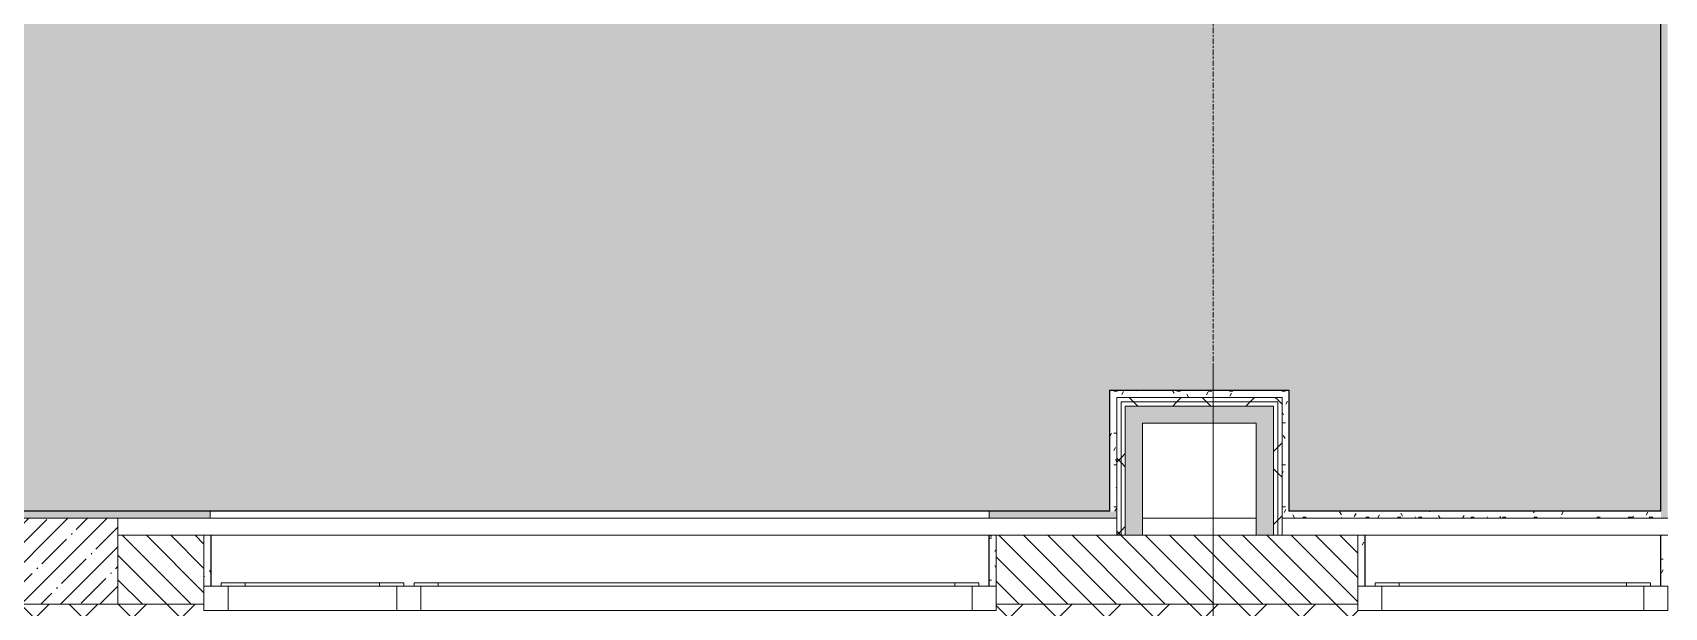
# Model space of a CAD drawing. Header units: millimetres. Extents: x 81610 to 276841, y -8553 to 29000.
# Drawn here: x 102383 to 107120, y -109 to 1559 of the extents above; entities that cross this region are included whole.
import ezdxf

# ---------------------------------------------------------------- set-up
doc = ezdxf.new("R2010")
doc.units = ezdxf.units.MM
doc.linetypes.add('Осевая', pattern=[31.75, 6.35, -4.7625, 15.875, -4.7625])
for name, color, linetype, lineweight, true_color in [('A-CLNG-1', 7, 'Continuous', 9, 0xeaeaea), ('A-WALL-1', 7, 'Continuous', 9, 0x3c3c3c), ('A-WALL-FNSH-1', 7, 'Continuous', 9, 0x3c3c3c), ('I-WALL-1', 7, 'Continuous', 9, 0x535353), ('S-COLS-1', 9, 'Continuous', 9, 0x808080), ('S-COLS-2', 7, 'Continuous', 9, 0x3c3c3c)]:
    doc.layers.add(name, color=color, linetype=linetype, lineweight=lineweight, true_color=true_color)
doc.layers.add('A-CLNG-PATT-1', color=7, linetype='Continuous', lineweight=9, transparency=1)
for name, color, linetype, lineweight in [('A-GLAZ', 7, 'Continuous', 9), ('A-GLAZ-1', 7, 'Continuous', 13), ('A-WALL', 7, 'Continuous', 9), ('I-WALL', 7, 'Continuous', 9), ('S-COLS', 7, 'Continuous', 9), ('Оси', 7, 'Continuous', 9), ('Оси-2', 7, 'Осевая', 9)]:
    doc.layers.add(name, color=color, linetype=linetype, lineweight=lineweight)
pattern_1 = [(0, (0, 0), (121.92, 30.48), [10.058, -81.382, 10.058, -81.382, -487.68]), (0, (0, 0), (121.92, 30.48), [-182.88, 10.058, -172.822, 10.058, -81.382, -213.36]), (0, (0, 0), (121.92, 30.48), [-457.2, 10.058, -50.902, 10.058, -142.342]), (120, (45.72, 15.24), (-87.356454, 90.345817), [10.058, -81.382, 10.058, -81.382, -487.68]), (120, (45.72, 15.24), (-87.356454, 90.345817), [-182.88, 10.058, -172.822, 10.058, -81.382, -213.36]), (120, (45.72, 15.24), (-87.356454, 90.345817), [-457.2, 10.058, -50.902, 10.058, -142.342]), (240, (60.96, 76.2), (-34.563546, -120.825817), [10.058, -81.382, 10.058, -81.382, -487.68]), (240, (60.96, 76.2), (-34.563546, -120.825817), [-182.88, 10.058, -172.822, 10.058, -81.382, -213.36]), (240, (60.96, 76.2), (-34.563546, -120.825817), [-457.2, 10.058, -50.902, 10.058, -142.342])]
pattern_2 = [(45, (0, 0), (-106.06602, 106.06602), []), (135, (0, 0), (-106.06602, -106.06602), [])]

# ---------------------------------------------------------------- blocks, each defined once
blk = doc.blocks.new('120_Окно_СКБ_2Ст_Фрамуга сверху - 120_Окно_СКБ_2Ст_2300х2500_h_ ДОО-19727959-Сводный план потолков 1 этажа в осях 23-33')
at = {"layer": 'A-GLAZ'}
for p, q in [((1150, -57), (-1150, -57)), ((-1080, -57), (1080, -57)), ((-1150, -127), (1150, -127)), ((-1080, -127), (1080, -127))]:
    blk.add_line(p, q, dxfattribs=at)
at = {"layer": 'A-GLAZ-1'}
for p, q in [((-1150, -127), (-1150, -57)), ((-1150, -57), (-1080, -57)), ((-1080, -57), (-1080, -127)), ((520, -127), (520, -57)), ((520, -57), (590, -57)), ((590, -57), (590, -127)), ((1080, -127), (1080, -57)), ((1080, -57), (1150, -57)), ((1150, -57), (1150, -127)), ((-1080, -127), (-1150, -127)), ((-1100, -127), (-1100, -137)), ((-1100, -137), (540, -137)), ((540, -137), (-1100, -137)), ((-1030, -137), (-1030, -127)), ((470, -137), (470, -127)), ((590, -127), (520, -127)), ((540, -137), (540, -127)), ((570, -127), (570, -137)), ((570, -137), (1100, -137)), ((1100, -137), (570, -137)), ((640, -137), (640, -127)), ((1030, -137), (1030, -127)), ((1150, -127), (1080, -127)), ((1100, -137), (1100, -127))]:
    blk.add_line(p, q, dxfattribs=at)
blk = doc.blocks.new('BSC_Колонна _Прямоугольная - 250х900-V2-Сводный план потолков 1 этажа в осях 23-33')
at = {"layer": 'S-COLS-1'}
h = blk.add_hatch(dxfattribs=at)
h.set_pattern_fill('FP_15', color=256, style=0, pattern_type=2)
h.set_pattern_definition([(45, (-102180, -25), (-57.024626, 57.024626), []), (45, (-102122.975, -25), (-57.024626, 57.024626), [100.806, -20.161, 3.353, -16.808])])
h.paths.add_polyline_path([(-148.3, -125), (450, -125), (450, 125), (-450, 125), (-450, -125)])
at = {"layer": 'S-COLS-2'}
for p, q in [((-450, 125), (450, 125)), ((-450, -125), (-450, 125)), ((450, 125), (450, -125)), ((450, -125), (-450, -125))]:
    blk.add_line(p, q, dxfattribs=at)
blk = doc.blocks.new('120_Окно_СКБ_1Ст - 120_Окно_СКБ_1Ст 900х2500_h_ с форточкой-22876038-Сводный план потолков 1 этажа в осях 23-33')
at = {"layer": 'A-GLAZ'}
for p, q in [((450, -57), (-450, -57)), ((-450, -127), (450, -127))]:
    blk.add_line(p, q, dxfattribs=at)
at = {"layer": 'A-GLAZ-1'}
for p, q in [((-450, -127), (-450, -57)), ((-450, -57), (-380, -57)), ((-380, -57), (-380, -127)), ((380, -127), (380, -57)), ((380, -57), (450, -57)), ((450, -57), (450, -127)), ((-380, -127), (-450, -127)), ((-400, -127), (-400, -137)), ((-400, -137), (400, -137)), ((400, -137), (-400, -137)), ((-330, -137), (-330, -127)), ((330, -137), (330, -127)), ((450, -127), (380, -127)), ((400, -137), (400, -127))]:
    blk.add_line(p, q, dxfattribs=at)

msp = doc.modelspace()

# ---------------------------------------------------------------- hatches: boundary and pattern name
at = {"layer": 'A-CLNG-PATT-1'}
h = msp.add_hatch(color=256, dxfattribs=at)
h.paths.add_polyline_path([(101883, 170), (105510, 170), (105510, 520), (106030, 520), (106030, 170), (107110, 170), (107110, 10380), (101630, 10379), (101630, 520), (101871, 520), (101871, 170)])
h.paths.add_polyline_path([(92604.6, 170), (97058.1, 170), (97058.1, 520), (98150, 520), (98150, 170), (101550, 171), (101550, 521), (101570, 521), (101569, 5160), (94190, 5160), (94189, 6600), (92050, 6599), (92050, 525), (92446, 525), (92446, 170)])
h.paths.add_polyline_path([(100860, 5139), (100860, 5159), (100960, 5159), (100960, 5139)])
h.paths.add_polyline_path([(100235, 5139), (100135, 5139), (100135, 5159), (100235, 5159)])
at = {"layer": 'A-WALL'}
h = msp.add_hatch(dxfattribs=at)
h.set_pattern_fill('FP_1', color=256, style=0, pattern_type=2)
h.set_pattern_definition([(135, (0, 0), (-35.35534, -35.35534), [])])
h.paths.add_polyline_path([(123730, -100), (123730, 100), (123530, 100), (123530, -100)])
h.paths.add_polyline_path([(121130, -100), (121230, -100), (121230, 100), (121130, 100), (121130, -48)])
h.paths.add_polyline_path([(118830, -100), (119330, -100), (119330, 100), (118830, 100)])
h.paths.add_polyline_path([(117030, -100), (117030, 100), (115980, 100), (115980, -100), (116845.8, -100)])
h.paths.add_polyline_path([(113478.9, -100), (113680, -100), (113680, 100), (113430, 100), (113430, -100)])
h.paths.add_polyline_path([(111630, -100), (111630, 100), (110730, 100), (110730, -100), (111458.8, -100)])
h.paths.add_polyline_path([(109655, -100), (109830, -100), (109830, 100), (109480, 100), (109480, -100)])
h.paths.add_polyline_path([(106071.9, -100), (106230, -100), (106230, 100), (105180, 100), (105180, -100), (105398.5, -100)])
h.paths.add_polyline_path([(102630, -100), (102880, -100), (102880, 100), (102630, 100), (102630, -48)])
h.paths.add_polyline_path([(101730, -100), (101730, 100), (100830, 100), (100830, -100), (101358.3, -100)])
h.paths.add_polyline_path([(98105, -100), (98105, 100), (97105, 100), (97105, -100), (97991.5, -100)])
h.paths.add_polyline_path([(94780, -100), (94780, 100), (94530, 100), (94530, -100)])
h.paths.add_polyline_path([(92730, -100), (92730, 100), (91930, 100), (91930, -100), (92604.6, -100)])
h = msp.add_hatch(dxfattribs=at)
h.set_pattern_fill('FP_5', color=256, style=0, pattern_type=2)
h.set_pattern_definition([(45, (0, 0), (-70.71068, 70.71068), []), (135, (0, 0), (-70.71068, -70.71068), [])])
h.paths.add_polyline_path([(124926.2, -250), (125080, -250), (125080, -100), (123530, -100), (123530, -250)])
h.paths.add_polyline_path([(121230, -250), (121230, -100), (120230, -100), (120230, -250), (120886, -250)])
h.paths.add_polyline_path([(118192.5, -250), (119330, -250), (119330, -100), (117930, -100), (117930, -250)])
h.paths.add_polyline_path([(116845.8, -250), (117030, -250), (117030, -100), (115980, -100), (115980, -250)])
h.paths.add_polyline_path([(112805.6, -250), (113680, -250), (113680, -100), (112530, -100), (112530, -250)])
h.paths.add_polyline_path([(109830, -250), (109830, -100), (109480, -100), (109480, -250)])
h.paths.add_polyline_path([(110730, -250), (111630, -250), (111630, -100), (110730, -100), (110730, -118)])
h.paths.add_polyline_path([(107130, -250), (108030, -250), (108030, -100), (107130, -100), (107130, -118)])
h.paths.add_polyline_path([(105180, -250), (106230, -250), (106230, -100), (105180, -100), (105180, -214.9)])
h.paths.add_polyline_path([(102880, -250), (102880, -100), (100830, -100), (100830, -250), (102630, -250)])
h.paths.add_polyline_path([(99030, -250), (99930, -250), (99930, -100), (99030, -100), (99030, -214.9)])
h.paths.add_polyline_path([(98130, -250), (98130, -100), (97080, -100), (97080, -250), (97991.5, -250)])
h.paths.add_polyline_path([(93951.3, -250), (94780, -250), (94780, -100), (93630, -100), (93630, -250)])
h.paths.add_polyline_path([(92604.6, -250), (92730, -250), (92730, -100), (91930, -100), (91930, -250)])
h.paths.add_polyline_path([(91030, -250), (91030, -100), (89210, -100), (89210, -250), (89911.1, -250)])
at = {"layer": 'I-WALL'}
h = msp.add_hatch(dxfattribs=at)
h.set_pattern_fill('FP_31', color=256, style=0, pattern_type=2)
h.set_pattern_definition(pattern_1)
h.paths.add_polyline_path([(107110, 150), (107130, 150), (107130, 10380), (107110, 10380), (107110, 170)])
h = msp.add_hatch(dxfattribs=at)
h.set_pattern_fill('FP_31', color=256, style=0, pattern_type=2)
h.set_pattern_definition(pattern_1)
h.paths.add_polyline_path([(105530, 170), (105530, 520), (105510, 520), (105510, 170)])
h = msp.add_hatch(dxfattribs=at)
h.set_pattern_fill('FP_31', color=256, style=0, pattern_type=2)
h.set_pattern_definition(pattern_1)
h.paths.add_polyline_path([(106030, 500), (106030, 520), (105530, 520), (105530, 500), (106010, 500)])
h = msp.add_hatch(dxfattribs=at)
h.set_pattern_fill('FP_41', color=256, style=0, pattern_type=2)
h.set_pattern_definition(pattern_2)
h.paths.add_polyline_path([(105985, 487.5), (105997.5, 487.5), (105997.5, 500), (105530, 500), (105530, 487.5), (105935, 487.5)])
h = msp.add_hatch(dxfattribs=at)
h.set_pattern_fill('FP_41', color=256, style=0, pattern_type=2)
h.set_pattern_definition(pattern_2)
h.paths.add_polyline_path([(105530, 100), (105542.5, 100), (105542.5, 487.5), (105530, 487.5), (105530, 150)])
h = msp.add_hatch(dxfattribs=at)
h.set_pattern_fill('FP_41', color=256, style=0, pattern_type=2)
h.set_pattern_definition(pattern_2)
h.paths.add_polyline_path([(105935, 475), (105985, 475), (105985, 487.5), (105542.5, 487.5), (105542.5, 475), (105735.2, 475)])
h = msp.add_hatch(dxfattribs=at)
h.set_pattern_fill('FP_41', color=256, style=0, pattern_type=2)
h.set_pattern_definition(pattern_2)
h.paths.add_polyline_path([(105542.5, 100), (105555, 100), (105555, 475), (105542.5, 475), (105542.5, 249.4)])
for points in [[(105555, 425), (105935, 425), (105935, 475), (105555, 475)], [(105935, 100), (105985, 100), (105985, 475), (105935, 475), (105935, 249.4)], [(105605, 100), (105605, 425), (105555, 425), (105555, 100)]]:
    msp.add_hatch(color=256, dxfattribs=at).paths.add_polyline_path(points)
h = msp.add_hatch(dxfattribs=at)
h.set_pattern_fill('FP_41', color=256, style=0, pattern_type=2)
h.set_pattern_definition(pattern_2)
h.paths.add_polyline_path([(105985, 100), (105997.5, 100), (105997.5, 487.5), (105985, 487.5), (105985, 249.4)])
h = msp.add_hatch(dxfattribs=at)
h.set_pattern_fill('FP_41', color=256, style=0, pattern_type=2)
h.set_pattern_definition(pattern_2)
h.paths.add_polyline_path([(105997.5, 100), (106010, 100), (106010, 500), (105997.5, 500), (105997.5, 249.4)])
h = msp.add_hatch(dxfattribs=at)
h.set_pattern_fill('FP_31', color=256, style=0, pattern_type=2)
h.set_pattern_definition(pattern_1)
h.paths.add_polyline_path([(106010, 150), (106030, 150), (106030, 500), (106010, 500), (106010, 249.4)])
h = msp.add_hatch(dxfattribs=at)
h.set_pattern_fill('FP_31', color=256, style=0, pattern_type=2)
h.set_pattern_definition(pattern_1)
h.paths.add_polyline_path([(105530, 150), (105530, 170), (105160, 170), (105160, 150), (105398.5, 150)])
h.paths.add_polyline_path([(102898.3, 150), (102898.3, 170), (101870, 170), (101870, 150), (102630, 150)])
h = msp.add_hatch(dxfattribs=at)
h.set_pattern_fill('FP_31', color=256, style=0, pattern_type=2)
h.set_pattern_definition(pattern_1)
h.paths.add_polyline_path([(107110, 150), (107110, 170), (106030, 170), (106030, 150), (106071.9, 150)])
h = msp.add_hatch(dxfattribs=at)
h.set_pattern_fill('FP_31', color=256, style=0, pattern_type=2)
h.set_pattern_definition(pattern_1)
h.paths.add_polyline_path([(102880, -48), (102900, -48), (102900, 100), (102880, 100)])
h = msp.add_hatch(dxfattribs=at)
h.set_pattern_fill('FP_31', color=256, style=0, pattern_type=2)
h.set_pattern_definition(pattern_1)
h.paths.add_polyline_path([(105160, -48), (105180, -48), (105180, 100), (105160, 100)])
h = msp.add_hatch(dxfattribs=at)
h.set_pattern_fill('FP_31', color=256, style=0, pattern_type=2)
h.set_pattern_definition(pattern_1)
h.paths.add_polyline_path([(106230, -48), (106250, -48), (106250, 100), (106230, 100)])
h = msp.add_hatch(dxfattribs=at)
h.set_pattern_fill('FP_31', color=256, style=0, pattern_type=2)
h.set_pattern_definition(pattern_1)
h.paths.add_polyline_path([(107110, -48), (107130, -48), (107130, 100), (107110, 100)])

# ---------------------------------------------------------------- linework, layer by layer
at = {"layer": 'A-CLNG-1'}
for p, q in [((107110, 170), (107110, 10380)), ((105510, 520), (106030, 520)), ((102880, 170), (102898.3, 170)), ((106230, 170), (107110, 170)), ((105159, 100), (102901, 100)), ((102901, 100), (102901, -48)), ((105159, -48), (105159, 100)), ((106250.2, 100), (106250.2, -48)), ((107109, 100), (106250.5, 100)), ((106250.5, 100), (106250.5, -48)), ((107108.7, -48), (107108.7, 100)), ((107109, -48), (107109, 100))]:
    msp.add_line(p, q, dxfattribs=at)
at = {"layer": 'A-WALL'}
for p, q in [((105530, 500), (105530, 100)), ((105997.5, 487.5), (105542.5, 487.5)), ((105542.5, 487.5), (105542.5, 100)), ((105985, 475), (105555, 475)), ((105555, 475), (105555, 100)), ((105985, 100), (105985, 475)), ((105997.5, 100), (105997.5, 487.5)), ((101870, 170), (102880, 170)), ((102880, -100), (102630, -100)), ((102630, -100), (102880, -100)), ((106230, -100), (105180, -100)), ((105180, -100), (106230, -100))]:
    msp.add_line(p, q, dxfattribs=at)
at = {"layer": 'A-WALL-1'}
for p, q in [((105510, 170), (105510, 520)), ((105530, 500), (106010, 500)), ((106010, 100), (106010, 500)), ((105935, 425), (105605, 425)), ((105605, 425), (105605, 100)), ((105935, 100), (105935, 425)), ((102898.3, 150), (102630, 150)), ((102898.3, 170), (102898.3, 150)), ((105160, 150), (105160, 170)), ((105160, 170), (105510, 170)), ((105530, 150), (105160, 150)), ((107130, 150), (106010, 150)), ((106030, 170), (106030, 170)), ((106230, 170), (107110, 170)), ((107110, 170), (107110, 170)), ((102630, 100), (102880, 100)), ((102880, -48), (102880, 100)), ((102880, 100), (102900, 100)), ((102900, 100), (102900, -48)), ((105160, -48), (105160, 100)), ((105160, 100), (105180, 100)), ((105180, 100), (105180, 100)), ((105180, 100), (106230, 100)), ((105180, 100), (105180, -48)), ((106230, -48), (106230, 100)), ((106230, 100), (106250, 100)), ((106250, 100), (106250, -48)), ((107110, -48), (107110, 100)), ((107110, 100), (107130, 100))]:
    msp.add_line(p, q, dxfattribs=at)
at = {"layer": 'A-WALL-FNSH-1'}
for p, q in [((107109, 1514.8), (107109, 2683.9)), ((107110, 1514.8), (107109, 1514.8)), ((107109, 1058.8), (107109, 1513)), ((107109, 1513), (107110, 1513)), ((107109, 1475.4), (107110, 1475.4)), ((107110, 1473.2), (107109, 1473.2)), ((107109, 1194.1), (107110, 1194.1)), ((107110, 1192.1), (107109, 1192.1)), ((107110, 1058.8), (107109, 1058.8)), ((107109, 1056.8), (107110, 1056.8)), ((107109, 767.3), (107109, 1056.8)), ((107109, 904.3), (107110, 904.3)), ((107110, 901.7), (107109, 901.7)), ((105509, 521), (106031, 521)), ((105509, 171), (105509, 521)), ((106030, 170), (106030, 520)), ((106031, 521), (106031, 171)), ((101871, 171), (102880, 171)), ((102880, 171), (102880, 170)), ((105180, 170), (105180, 171)), ((105180, 171), (105509, 171)), ((106230, 170), (106030, 170)), ((106031, 171), (106230, 171)), ((106230, 171), (106230, 170)), ((102900, 100), (102901, 100)), ((102901, 100), (102901, 100)), ((105159, 100), (105159, 100)), ((105159, 100), (105160, 100)), ((106250, 100), (106251, 100)), ((106251, 100), (106251, -48)), ((107109, 100), (107109, 100)), ((107109, 100), (107110, 100))]:
    msp.add_line(p, q, dxfattribs=at)
at = {"layer": 'I-WALL-1'}
for p, q in [((107109, 1503), (107110, 1503)), ((107109, 1501), (107110, 1501)), ((107109, 1489.1), (107110, 1489.1)), ((107110, 1464.2), (107109, 1464.2)), ((107109, 1463), (107109, 1462.1)), ((107109, 1462.1), (107110, 1462.1)), ((107109, 1388.5), (107110, 1388.5)), ((107110, 1379.2), (107109, 1379.2)), ((107110, 1260.5), (107109, 1260.5)), ((107109, 1236.3), (107110, 1236.3)), ((107110, 1235.9), (107109, 1235.9)), ((107110, 1202), (107109, 1202)), ((107109, 1194), (107110, 1194)), ((107110, 1185.1), (107109, 1185.1)), ((107110, 1160.5), (107109, 1160.5)), ((107110, 1146), (107109, 1146)), ((107109, 1141.1), (107110, 1141.1)), ((107110, 1136), (107109, 1136)), ((107110, 1119), (107109, 1119)), ((107110, 1085.2), (107109, 1085.2)), ((107109, 1064.1), (107110, 1064.1)), ((107110, 1063.8), (107109, 1063.8)), ((107109, 1061.7), (107110, 1061.7)), ((107110, 1060.5), (107109, 1060.5)), ((107110, 1058.8), (107109, 1058.8)), ((107110, 1002.8), (107109, 1002.8)), ((107109, 900.3), (107110, 900.3)), ((107109, 767.3), (107110, 767.3)), ((107109, 767.3), (107109, 171)), ((107109, 583.7), (107110, 583.7)), ((107109, 496.6), (107110, 496.6)), ((107109, 493.6), (107110, 493.6)), ((107109, 341.9), (107110, 341.9)), ((107109, 208.8), (107110, 208.8)), ((105180, 171), (102880, 171)), ((102898.3, 170), (105160, 170)), ((105160, 150), (102898.3, 150)), ((102898.3, 150), (105160, 150)), ((105935, 150), (105605, 150)), ((107110, 171), (106230, 171))]:
    msp.add_line(p, q, dxfattribs=at)
for points, knots in [([(107109, 2520.3), (107109, 2505.3), (107109, 2419.6), (107109, 2319.5), (107109, 2200), (107109, 2100.3), (107109, 1980), (107109, 1866), (107109, 1769.6), (107109, 1720.1), (107109, 1651.4), (107109, 1625.4), (107109, 1511), (107109, 1401.4), (107109, 1309.5), (107109, 1220.2), (107109, 1141.1)], [-6.162598, -6.162598, -6.162598, -6.162598, -5.841242, -5.357175, -4.854531, -4.328045, -3.769658, -3.226041, -2.809625, -2.543125, -2.383007, -2.074788, -1.618504, -1.029005, -0.480368, 0, 0, 0, 0]), ([(107109, 1194), (107109, 1276.7), (107109, 1348.4), (107109, 1416.5), (107109, 1517.5), (107109, 1602.7), (107109, 1691.2), (107109, 1741.8), (107109, 1787), (107109, 1853.5), (107109, 1904.5), (107109, 1993.2), (107109, 2103.1), (107109, 2230.4), (107109, 2336.8)], [-3.148159, -3.148159, -3.148159, -3.148159, -2.909165, -2.649209, -2.353816, -2.041529, -1.777741, -1.583235, -1.38353, -1.183403, -0.943863, -0.682808, -0.35743, 0, 0, 0, 0]), ([(107109, 1956.6), (107109, 1919.4), (107109, 1837.7), (107109, 1738.8), (107109, 1609), (107109, 1536.5), (107109, 1461.4), (107109, 1416.8), (107109, 1388.5)], [-1.681438, -1.681438, -1.681438, -1.681438, -1.382465, -1.044268, -0.747927, -0.469058, -0.228355, 0, 0, 0, 0]), ([(107109, 1503), (107109, 1495), (107109, 1489.9), (107109, 1484.1), (107109, 1478.5), (107109, 1475.5), (107109, 1475.4)], [-1.5700987, -1.5700987, -1.5700987, -1.5700987, -1.5411593, -1.5017544, -1.446541, -1.444537, -1.444537, -1.444537, -1.444537]), ([(107109, 1473.2), (107109, 1473.4), (107109, 1476.5), (107109, 1482.1), (107109, 1487.9), (107109, 1493), (107109, 1501)], [-0.1266784, -0.1266784, -0.1266784, -0.1266784, -0.1235577, -0.0683443, -0.0289394, 0, 0, 0, 0]), ([(107109, 1465.1), (107109, 1477.3), (107109, 1483.9), (107109, 1488), (107109, 1489.7), (107109, 1487.6), (107109, 1487.6), (107109, 1472.4), (107109, 1446.7), (107109, 1405.7), (107109, 1384.7), (107109, 1378), (107109, 1380.6), (107109, 1385.5), (107109, 1393.5), (107109, 1399.9), (107109, 1408.3), (107109, 1417.1), (107109, 1427.3), (107109, 1436.2), (107109, 1445.4), (107109, 1451.1), (107109, 1456.2), (107109, 1464.2)], [-1.570099, -1.570099, -1.570099, -1.570099, -1.484014, -1.384661, -1.281093, -1.204155, -1.118982, -1.03556, -0.917496, -0.818994, -0.737085, -0.673164, -0.614845, -0.542352, -0.465296, -0.386325, -0.312703, -0.250979, -0.187375, -0.123558, -0.068344, -0.028939, 0, 0, 0, 0]), ([(107109, 1462.1), (107109, 1454.1), (107109, 1449), (107109, 1443.3), (107109, 1434.1), (107109, 1425.2), (107109, 1415), (107109, 1406.2), (107109, 1397.8), (107109, 1391.4), (107109, 1383.5), (107109, 1378.5), (107109, 1375.9), (107109, 1382.6), (107109, 1403.6), (107109, 1444.7), (107109, 1470.3), (107109, 1485.5), (107109, 1485.5), (107109, 1487.6), (107109, 1485.9), (107109, 1481.8), (107109, 1475.2), (107109, 1463)], [-1.570099, -1.570099, -1.570099, -1.570099, -1.541159, -1.501754, -1.446541, -1.382724, -1.319119, -1.257396, -1.183774, -1.104802, -1.027747, -0.955254, -0.896935, -0.833013, -0.751105, -0.652602, -0.534539, -0.451116, -0.365944, -0.289006, -0.185438, -0.086085, 0, 0, 0, 0]), ([(107109, 1388.5), (107109, 1360.5), (107109, 1315.5), (107109, 1248.3), (107109, 1181), (107109, 1106.3), (107109, 1075.7), (107109, 1056.8), (107109, 1064.1)], [-1.109306, -1.109306, -1.109306, -1.109306, -0.970631, -0.798191, -0.584898, -0.377168, -0.16528, 0, 0, 0, 0]), ([(107109, 1063.8), (107109, 1112.6), (107109, 1167.1), (107109, 1202.7), (107109, 1219.5), (107109, 1236.3), (107109, 1236.3), (107109, 1236.3), (107109, 1207.7), (107109, 1194.1)], [-1.186443, -1.186443, -1.186443, -1.186443, -0.947492, -0.780382, -0.678185, -0.583884, -0.43854, -0.215745, -0.080446, -0.080446, -0.080446, -0.080446]), ([(107109, 1192.1), (107109, 1205.6), (107109, 1234.2), (107109, 1234.2), (107109, 1234.2), (107109, 1217.4), (107109, 1200.6), (107109, 1165), (107109, 1110.5), (107109, 1061.7)], [-1.105998, -1.105998, -1.105998, -1.105998, -0.970698, -0.747904, -0.602559, -0.508259, -0.406061, -0.238952, 0, 0, 0, 0]), ([(107109, 1141.1), (107109, 1013.9), (107109, 900.7), (107109, 783.8), (107109, 690.2), (107109, 639.9), (107109, 554.2), (107109, 458.2), (107109, 381.9), (107109, 365.6), (107109, 302.2), (107109, 240.1), (107109, 171)], [-3.710881, -3.710881, -3.710881, -3.710881, -3.187261, -2.713953, -2.323754, -1.957147, -1.564603, -1.137989, -0.840198, -0.615557, -0.386886, 0, 0, 0, 0]), ([(107109, 1064.1), (107109, 1003.9), (107109, 938.2), (107109, 886.9), (107109, 886.9), (107109, 932.1), (107109, 1002.8)], [-0.8239661, -0.8239661, -0.8239661, -0.8239661, -0.6315354, -0.4196602, -0.2094613, 0, 0, 0, 0]), ([(107109, 496.6), (107109, 560.4), (107109, 596), (107109, 612.6), (107109, 575), (107109, 521.4), (107109, 493.6)], [-0.6874629, -0.6874629, -0.6874629, -0.6874629, -0.5175791, -0.3412223, -0.1539367, 0, 0, 0, 0]), ([(107109, 208.8), (107109, 244.4), (107109, 312.7), (107109, 370.1), (107109, 425.2), (107109, 473.2), (107109, 522.6), (107109, 583.7)], [-0.6439224, -0.6439224, -0.6439224, -0.6439224, -0.5153052, -0.3764633, -0.2478461, -0.1259618, 0, 0, 0, 0]), ([(107109, 493.6), (107109, 493.6), (107109, 474.8), (107109, 448.6), (107109, 405.1), (107109, 358.8), (107109, 341.9)], [-0.4847953, -0.4847953, -0.4847953, -0.4847953, -0.3573414, -0.231977, -0.1047825, 0, 0, 0, 0]), ([(107109, 341.9), (107109, 320.8), (107109, 290.7), (107109, 241.8), (107109, 190.7), (107109, 171)], [-0.3869661, -0.3869661, -0.3869661, -0.3869661, -0.2523138, -0.1157723, 0, 0, 0, 0])]:
    msp.add_open_spline(points, degree=3, knots=knots, dxfattribs=at)
for points in [[(107109, 1514.8), (107109, 1512.3), (107109, 1508.9), (107109, 1503.8)], [(107109, 1501.9), (107109, 1507), (107109, 1510.5), (107109, 1513)], [(107109, 901.7), (107109, 995.1), (107109, 1092.5), (107109, 1194)], [(107109, 900.3), (107109, 987), (107109, 1068.9), (107109, 1146)], [(107109, 1146), (107109, 1072.1), (107109, 991.5), (107109, 904.3)], [(107109, 1058.8), (107109, 1058.4), (107109, 1059.7), (107109, 1063.8)], [(107109, 1061.7), (107109, 1057.7), (107109, 1056.3), (107109, 1056.8)], [(107109, 583.7), (107109, 640.4), (107109, 701.6), (107109, 767.3)]]:
    msp.add_open_spline(points, degree=3, dxfattribs=at)
at = {"layer": 'Оси'}
msp.add_line((105810, -1906.3), (105810, 593.7), dxfattribs=at)
at = {"layer": 'Оси-2'}
msp.add_line((105810, 593.7), (105810, 19528.3), dxfattribs=at)

# ---------------------------------------------------------------- block references
at = {"layer": 'A-GLAZ', "rotation": 180}
for name, p in [('120_Окно_СКБ_2Ст_Фрамуга сверху - 120_Окно_СКБ_2Ст_2300х2500_h_ ДОО-19727959-Сводный план потолков 1 этажа в осях 23-33', (104030, -175)), ('120_Окно_СКБ_1Ст - 120_Окно_СКБ_1Ст 900х2500_h_ с форточкой-22876038-Сводный план потолков 1 этажа в осях 23-33', (106680, -175))]:
    msp.add_blockref(name, p, dxfattribs=at)
at = {"layer": 'S-COLS'}
msp.add_blockref('BSC_Колонна _Прямоугольная - 250х900-V2-Сводный план потолков 1 этажа в осях 23-33', (102180, 25), dxfattribs=at)

doc.saveas('drawing.dxf')
